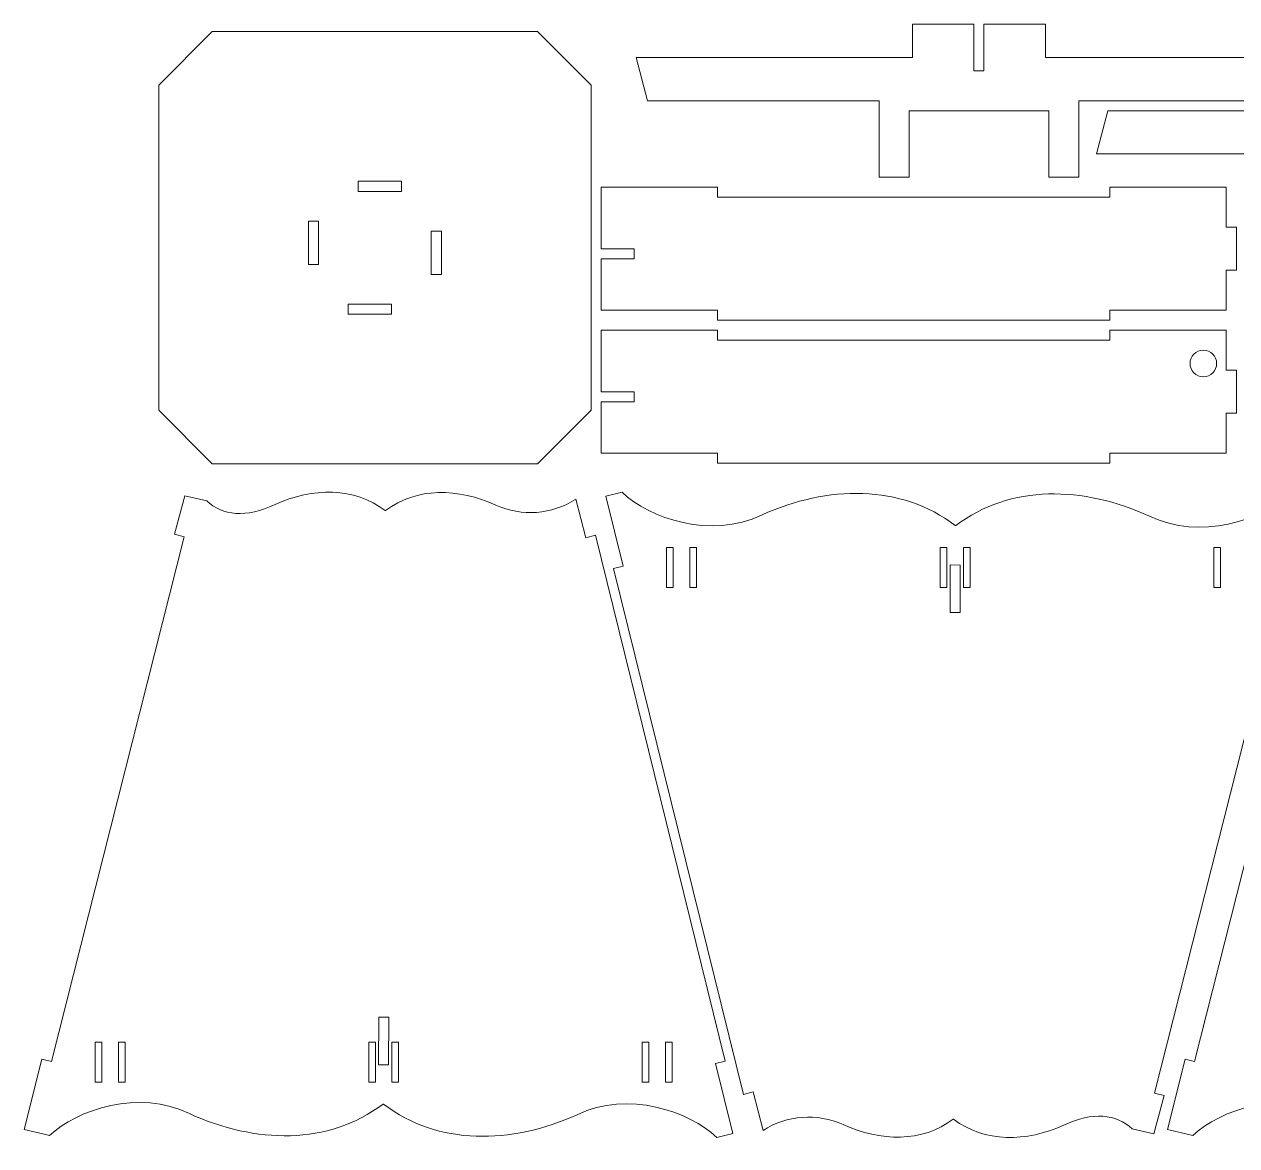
# Model space of a CAD drawing. Header units: millimetres. Extents: x -1461 to 1461, y -779 to 779.
# Drawn here: x -1460.9 to -1096.3, y 65.5 to 402.8 of the extents above; entities that cross this region are included whole.
import ezdxf

# ---------------------------------------------------------------- set-up
doc = ezdxf.new("R2010")
doc.units = ezdxf.units.MM
doc.header["$MEASUREMENT"] = 0
doc.layers.add('Camada 1', color=7, linetype='Continuous')

msp = doc.modelspace()

# ---------------------------------------------------------------- linework, layer by layer
at = {"layer": 'Camada 1', "color": 250, "lineweight": 20}
for points, knots in [([(-1153.7978, 392.7788), (-1153.7978, 392.7788), (-1153.7978, 402.7788), (-1153.7978, 402.7788), (-1153.7978, 402.7788), (-1153.7978, 402.7788), (-1172.2978, 402.7788), (-1172.2978, 402.7788), (-1172.2978, 402.7788), (-1172.2978, 402.7788), (-1172.2978, 388.7788), (-1172.2978, 388.7788), (-1172.2978, 388.7788), (-1172.2978, 388.7788), (-1175.2978, 388.7788), (-1175.2978, 388.7788), (-1175.2978, 388.7788), (-1175.2978, 388.7788), (-1175.2978, 402.7788), (-1175.2978, 402.7788), (-1175.2978, 402.7788), (-1175.2978, 402.7788), (-1193.7978, 402.7788), (-1193.7978, 402.7788), (-1193.7978, 402.7788), (-1193.7978, 402.7788), (-1193.7978, 392.7788), (-1193.7978, 392.7788), (-1193.7978, 392.7788), (-1193.7978, 392.7788), (-1276.8488, 392.7788), (-1276.8488, 392.7788), (-1276.8488, 392.7788), (-1276.8488, 392.7788), (-1273.4941, 379.7788), (-1273.4941, 379.7788), (-1273.4941, 379.7788), (-1273.4941, 379.7788), (-1203.7978, 379.7788), (-1203.7978, 379.7788), (-1203.7978, 379.7788), (-1203.7978, 379.7788), (-1203.7978, 356.7788), (-1203.7978, 356.7788), (-1203.7978, 356.7788), (-1203.7978, 356.7788), (-1194.7978, 356.7788), (-1194.7978, 356.7788), (-1194.7978, 356.7788), (-1194.7978, 356.7788), (-1194.7978, 376.7788), (-1194.7978, 376.7788), (-1194.7978, 376.7788), (-1163.3899, 376.7788), (-1184.2057, 376.7788), (-1152.7978, 376.7788), (-1152.7978, 376.7788), (-1152.7978, 376.7788), (-1152.7978, 356.7788), (-1152.7978, 356.7788), (-1152.7978, 356.7788), (-1152.7978, 356.7788), (-1143.7978, 356.7788), (-1143.7978, 356.7788), (-1143.7978, 356.7788), (-1143.7978, 356.7788), (-1143.7978, 379.7788), (-1143.7978, 379.7788), (-1143.7978, 379.7788), (-1143.7978, 379.7788), (-1074.1015, 379.7788), (-1074.1015, 379.7788), (-1074.1015, 379.7788), (-1074.1015, 379.7788), (-1070.7468, 392.7788), (-1070.7468, 392.7788), (-1070.7468, 392.7788), (-1070.7468, 392.7788), (-1153.7978, 392.7788), (-1153.7978, 392.7788)], [0, 0, 0, 0, 0.04761905, 0.04761905, 0.04761905, 0.04761905, 0.0952381, 0.0952381, 0.0952381, 0.0952381, 0.14285714, 0.14285714, 0.14285714, 0.14285714, 0.19047619, 0.19047619, 0.19047619, 0.19047619, 0.23809524, 0.23809524, 0.23809524, 0.23809524, 0.28571429, 0.28571429, 0.28571429, 0.28571429, 0.33333333, 0.33333333, 0.33333333, 0.33333333, 0.38095238, 0.38095238, 0.38095238, 0.38095238, 0.42857143, 0.42857143, 0.42857143, 0.42857143, 0.47619048, 0.47619048, 0.47619048, 0.47619048, 0.52380952, 0.52380952, 0.52380952, 0.52380952, 0.57142857, 0.57142857, 0.57142857, 0.57142857, 0.61904762, 0.61904762, 0.61904762, 0.61904762, 0.66666667, 0.66666667, 0.66666667, 0.66666667, 0.71428571, 0.71428571, 0.71428571, 0.71428571, 0.76190476, 0.76190476, 0.76190476, 0.76190476, 0.80952381, 0.80952381, 0.80952381, 0.80952381, 0.85714286, 0.85714286, 0.85714286, 0.85714286, 0.9047619, 0.9047619, 0.9047619, 0.9047619, 1, 1, 1, 1]), ([(-1404.3247, 400.565), (-1404.3247, 400.565), (-1355.0106, 400.565), (-1355.0106, 400.565), (-1355.0106, 400.565), (-1355.0106, 400.565), (-1306.5429, 400.565), (-1306.5429, 400.565), (-1306.5429, 400.565), (-1306.5429, 400.565), (-1306.5429, 400.565), (-1306.5429, 400.565), (-1306.5429, 400.565), (-1306.5429, 400.565), (-1290.4338, 384.4559), (-1290.4338, 384.4559), (-1290.4338, 384.4559), (-1290.4338, 384.4559), (-1290.4338, 286.6742), (-1290.4338, 286.6742), (-1290.4338, 286.6742), (-1290.4338, 286.6742), (-1306.5429, 270.5651), (-1306.5429, 270.5651), (-1306.5429, 270.5651), (-1306.5429, 270.5651), (-1306.5429, 270.5651), (-1306.5429, 270.5651), (-1306.5429, 270.5651), (-1306.5429, 270.5651), (-1358.8206, 270.5651), (-1358.8206, 270.5651), (-1358.8206, 270.5651), (-1358.8206, 270.5651), (-1404.3247, 270.5651), (-1404.3247, 270.5651), (-1404.3247, 270.5651), (-1404.3247, 270.5651), (-1404.3247, 270.5651), (-1404.3247, 270.5651), (-1404.3247, 270.5651), (-1404.3247, 270.5651), (-1420.4338, 286.6742), (-1420.4338, 286.6742), (-1420.4338, 286.6742), (-1420.4338, 286.6742), (-1420.4338, 384.4559), (-1420.4338, 384.4559), (-1420.4338, 384.4559), (-1420.4338, 384.4559), (-1404.3247, 400.565), (-1404.3247, 400.565), (-1404.3247, 400.565), (-1404.3247, 400.565), (-1404.3247, 400.565), (-1404.3247, 400.565)], [0, 0, 0, 0, 0.06666667, 0.06666667, 0.06666667, 0.06666667, 0.13333333, 0.13333333, 0.13333333, 0.13333333, 0.2, 0.2, 0.2, 0.2, 0.26666667, 0.26666667, 0.26666667, 0.26666667, 0.33333333, 0.33333333, 0.33333333, 0.33333333, 0.4, 0.4, 0.4, 0.4, 0.46666667, 0.46666667, 0.46666667, 0.46666667, 0.53333333, 0.53333333, 0.53333333, 0.53333333, 0.6, 0.6, 0.6, 0.6, 0.66666667, 0.66666667, 0.66666667, 0.66666667, 0.73333333, 0.73333333, 0.73333333, 0.73333333, 0.8, 0.8, 0.8, 0.8, 0.86666667, 0.86666667, 0.86666667, 0.86666667, 1, 1, 1, 1]), ([(-1055.3664, 363.7788), (-1055.3664, 363.7788), (-1055.3664, 353.7788), (-1055.3664, 353.7788), (-1055.3664, 353.7788), (-1055.3664, 353.7788), (-1015.3664, 353.7788), (-1015.3664, 353.7788), (-1015.3664, 353.7788), (-1015.3664, 353.7788), (-1015.3664, 363.7788), (-1015.3664, 363.7788), (-1015.3664, 363.7788), (-1015.3664, 363.7788), (-932.3154, 363.7788), (-932.3154, 363.7788), (-932.3154, 363.7788), (-932.3154, 363.7788), (-935.6701, 376.7788), (-935.6701, 376.7788), (-935.6701, 376.7788), (-935.6701, 376.7788), (-1005.3664, 376.7788), (-1005.3664, 376.7788), (-1005.3664, 376.7788), (-1005.3664, 376.7788), (-1005.3664, 399.7788), (-1005.3664, 399.7788), (-1005.3664, 399.7788), (-1005.3664, 399.7788), (-1014.3664, 399.7788), (-1014.3664, 399.7788), (-1014.3664, 399.7788), (-1014.3664, 399.7788), (-1014.3664, 379.7788), (-1014.3664, 379.7788), (-1014.3664, 379.7788), (-1014.3664, 379.7788), (-1033.8664, 379.7788), (-1033.8664, 379.7788), (-1033.8664, 379.7788), (-1033.8664, 379.7788), (-1033.8664, 367.7788), (-1033.8664, 367.7788), (-1033.8664, 367.7788), (-1033.8664, 367.7788), (-1036.8664, 367.7788), (-1036.8664, 367.7788), (-1036.8664, 367.7788), (-1036.8664, 367.7788), (-1036.8664, 379.7788), (-1036.8664, 379.7788), (-1036.8664, 379.7788), (-1036.8664, 379.7788), (-1056.3664, 379.7788), (-1056.3664, 379.7788), (-1056.3664, 379.7788), (-1056.3664, 379.7788), (-1056.3664, 399.7788), (-1056.3664, 399.7788), (-1056.3664, 399.7788), (-1056.3664, 399.7788), (-1065.3664, 399.7788), (-1065.3664, 399.7788), (-1065.3664, 399.7788), (-1065.3664, 399.7788), (-1065.3664, 376.7788), (-1065.3664, 376.7788), (-1065.3664, 376.7788), (-1065.3664, 376.7788), (-1135.0627, 376.7788), (-1135.0627, 376.7788), (-1135.0627, 376.7788), (-1135.0627, 376.7788), (-1138.4174, 363.7788), (-1138.4174, 363.7788), (-1138.4174, 363.7788), (-1138.4174, 363.7788), (-1055.3664, 363.7788), (-1055.3664, 363.7788)], [0, 0, 0, 0, 0.04761905, 0.04761905, 0.04761905, 0.04761905, 0.0952381, 0.0952381, 0.0952381, 0.0952381, 0.14285714, 0.14285714, 0.14285714, 0.14285714, 0.19047619, 0.19047619, 0.19047619, 0.19047619, 0.23809524, 0.23809524, 0.23809524, 0.23809524, 0.28571429, 0.28571429, 0.28571429, 0.28571429, 0.33333333, 0.33333333, 0.33333333, 0.33333333, 0.38095238, 0.38095238, 0.38095238, 0.38095238, 0.42857143, 0.42857143, 0.42857143, 0.42857143, 0.47619048, 0.47619048, 0.47619048, 0.47619048, 0.52380952, 0.52380952, 0.52380952, 0.52380952, 0.57142857, 0.57142857, 0.57142857, 0.57142857, 0.61904762, 0.61904762, 0.61904762, 0.61904762, 0.66666667, 0.66666667, 0.66666667, 0.66666667, 0.71428571, 0.71428571, 0.71428571, 0.71428571, 0.76190476, 0.76190476, 0.76190476, 0.76190476, 0.80952381, 0.80952381, 0.80952381, 0.80952381, 0.85714286, 0.85714286, 0.85714286, 0.85714286, 0.9047619, 0.9047619, 0.9047619, 0.9047619, 1, 1, 1, 1]), ([(-1347.4338, 355.5651), (-1347.4338, 355.5651), (-1360.4338, 355.5651), (-1360.4338, 355.5651), (-1360.4338, 355.5651), (-1360.4338, 355.5651), (-1360.4338, 352.4976), (-1360.4338, 352.4976), (-1360.4338, 352.4976), (-1360.4338, 352.4976), (-1347.4338, 352.4976), (-1347.4338, 352.4976), (-1347.4338, 352.4976), (-1347.4338, 352.4976), (-1347.4338, 355.5651), (-1347.4338, 355.5651)], [0, 0, 0, 0, 0.2, 0.2, 0.2, 0.2, 0.4, 0.4, 0.4, 0.4, 0.6, 0.6, 0.6, 0.6, 1, 1, 1, 1]), ([(-1287.4338, 316.7788), (-1287.4338, 316.7788), (-1252.4338, 316.7788), (-1252.4338, 316.7788), (-1252.4338, 316.7788), (-1252.4338, 316.7788), (-1252.4338, 313.7788), (-1252.4338, 313.7788), (-1252.4338, 313.7788), (-1252.4338, 313.7788), (-1134.434, 313.7788), (-1134.434, 313.7788), (-1134.434, 313.7788), (-1134.434, 313.7788), (-1134.434, 316.7788), (-1134.434, 316.7788), (-1134.434, 316.7788), (-1134.434, 316.7788), (-1099.434, 316.7788), (-1099.434, 316.7788), (-1099.434, 316.7788), (-1099.434, 316.7788), (-1099.434, 328.7788), (-1099.434, 328.7788), (-1099.434, 328.7788), (-1099.434, 328.7788), (-1096.3664, 328.7788), (-1096.3664, 328.7788), (-1096.3664, 328.7788), (-1096.3664, 328.7788), (-1096.3664, 341.7788), (-1096.3664, 341.7788), (-1096.3664, 341.7788), (-1096.3664, 341.7788), (-1099.434, 341.7788), (-1099.434, 341.7788), (-1099.434, 341.7788), (-1099.434, 341.7788), (-1099.434, 353.7788), (-1099.434, 353.7788), (-1099.434, 353.7788), (-1099.434, 353.7788), (-1134.434, 353.7788), (-1134.434, 353.7788), (-1134.434, 353.7788), (-1134.434, 353.7788), (-1134.434, 350.7788), (-1134.434, 350.7788), (-1134.434, 350.7788), (-1134.434, 350.7788), (-1252.4338, 350.7788), (-1252.4338, 350.7788), (-1252.4338, 350.7788), (-1252.4338, 350.7788), (-1252.4338, 353.7788), (-1252.4338, 353.7788), (-1252.4338, 353.7788), (-1252.4338, 353.7788), (-1287.4338, 353.7788), (-1287.4338, 353.7788), (-1287.4338, 353.7788), (-1287.4338, 353.7788), (-1287.4338, 335.2788), (-1287.4338, 335.2788), (-1287.4338, 335.2788), (-1287.4338, 335.2788), (-1277.4338, 335.2788), (-1277.4338, 335.2788), (-1277.4338, 335.2788), (-1277.4338, 335.2788), (-1277.4338, 332.2788), (-1277.4338, 332.2788), (-1277.4338, 332.2788), (-1277.4338, 332.2788), (-1287.4338, 332.2788), (-1287.4338, 332.2788), (-1287.4338, 332.2788), (-1287.4338, 332.2788), (-1287.4338, 316.7788), (-1287.4338, 316.7788)], [0, 0, 0, 0, 0.04761905, 0.04761905, 0.04761905, 0.04761905, 0.0952381, 0.0952381, 0.0952381, 0.0952381, 0.14285714, 0.14285714, 0.14285714, 0.14285714, 0.19047619, 0.19047619, 0.19047619, 0.19047619, 0.23809524, 0.23809524, 0.23809524, 0.23809524, 0.28571429, 0.28571429, 0.28571429, 0.28571429, 0.33333333, 0.33333333, 0.33333333, 0.33333333, 0.38095238, 0.38095238, 0.38095238, 0.38095238, 0.42857143, 0.42857143, 0.42857143, 0.42857143, 0.47619048, 0.47619048, 0.47619048, 0.47619048, 0.52380952, 0.52380952, 0.52380952, 0.52380952, 0.57142857, 0.57142857, 0.57142857, 0.57142857, 0.61904762, 0.61904762, 0.61904762, 0.61904762, 0.66666667, 0.66666667, 0.66666667, 0.66666667, 0.71428571, 0.71428571, 0.71428571, 0.71428571, 0.76190476, 0.76190476, 0.76190476, 0.76190476, 0.80952381, 0.80952381, 0.80952381, 0.80952381, 0.85714286, 0.85714286, 0.85714286, 0.85714286, 0.9047619, 0.9047619, 0.9047619, 0.9047619, 1, 1, 1, 1]), ([(-1375.4338, 343.5651), (-1375.4338, 343.5651), (-1375.4338, 330.5651), (-1375.4338, 330.5651), (-1375.4338, 330.5651), (-1375.4338, 330.5651), (-1372.3663, 330.5651), (-1372.3663, 330.5651), (-1372.3663, 330.5651), (-1372.3663, 330.5651), (-1372.3663, 343.5651), (-1372.3663, 343.5651), (-1372.3663, 343.5651), (-1372.3663, 343.5651), (-1375.4338, 343.5651), (-1375.4338, 343.5651)], [0, 0, 0, 0, 0.2, 0.2, 0.2, 0.2, 0.4, 0.4, 0.4, 0.4, 0.6, 0.6, 0.6, 0.6, 1, 1, 1, 1]), ([(-1335.4338, 327.5651), (-1335.4338, 327.5651), (-1335.4338, 340.5651), (-1335.4338, 340.5651), (-1335.4338, 340.5651), (-1335.4338, 340.5651), (-1338.5013, 340.5651), (-1338.5013, 340.5651), (-1338.5013, 340.5651), (-1338.5013, 340.5651), (-1338.5013, 327.5651), (-1338.5013, 327.5651), (-1338.5013, 327.5651), (-1338.5013, 327.5651), (-1335.4338, 327.5651), (-1335.4338, 327.5651)], [0, 0, 0, 0, 0.2, 0.2, 0.2, 0.2, 0.4, 0.4, 0.4, 0.4, 0.6, 0.6, 0.6, 0.6, 1, 1, 1, 1]), ([(-1363.4338, 315.5651), (-1363.4338, 315.5651), (-1350.4338, 315.5651), (-1350.4338, 315.5651), (-1350.4338, 315.5651), (-1350.4338, 315.5651), (-1350.4338, 318.6326), (-1350.4338, 318.6326), (-1350.4338, 318.6326), (-1350.4338, 318.6326), (-1363.4338, 318.6326), (-1363.4338, 318.6326), (-1363.4338, 318.6326), (-1363.4338, 318.6326), (-1363.4338, 315.5651), (-1363.4338, 315.5651)], [0, 0, 0, 0, 0.2, 0.2, 0.2, 0.2, 0.4, 0.4, 0.4, 0.4, 0.6, 0.6, 0.6, 0.6, 1, 1, 1, 1]), ([(-1287.4338, 273.7788), (-1287.4338, 273.7788), (-1252.4338, 273.7788), (-1252.4338, 273.7788), (-1252.4338, 273.7788), (-1252.4338, 273.7788), (-1252.4338, 270.7788), (-1252.4338, 270.7788), (-1252.4338, 270.7788), (-1252.4338, 270.7788), (-1134.434, 270.7788), (-1134.434, 270.7788), (-1134.434, 270.7788), (-1134.434, 270.7788), (-1134.434, 273.7788), (-1134.434, 273.7788), (-1134.434, 273.7788), (-1134.434, 273.7788), (-1099.434, 273.7788), (-1099.434, 273.7788), (-1099.434, 273.7788), (-1099.434, 273.7788), (-1099.434, 285.7788), (-1099.434, 285.7788), (-1099.434, 285.7788), (-1099.434, 285.7788), (-1096.3664, 285.7788), (-1096.3664, 285.7788), (-1096.3664, 285.7788), (-1096.3664, 285.7788), (-1096.3664, 298.7788), (-1096.3664, 298.7788), (-1096.3664, 298.7788), (-1096.3664, 298.7788), (-1099.434, 298.7788), (-1099.434, 298.7788), (-1099.434, 298.7788), (-1099.434, 298.7788), (-1099.434, 310.7788), (-1099.434, 310.7788), (-1099.434, 310.7788), (-1099.434, 310.7788), (-1134.434, 310.7788), (-1134.434, 310.7788), (-1134.434, 310.7788), (-1134.434, 310.7788), (-1134.434, 307.7788), (-1134.434, 307.7788), (-1134.434, 307.7788), (-1134.434, 307.7788), (-1252.4338, 307.7788), (-1252.4338, 307.7788), (-1252.4338, 307.7788), (-1252.4338, 307.7788), (-1252.4338, 310.7788), (-1252.4338, 310.7788), (-1252.4338, 310.7788), (-1252.4338, 310.7788), (-1287.4338, 310.7788), (-1287.4338, 310.7788), (-1287.4338, 310.7788), (-1287.4338, 310.7788), (-1287.4338, 292.2788), (-1287.4338, 292.2788), (-1287.4338, 292.2788), (-1287.4338, 292.2788), (-1277.4338, 292.2788), (-1277.4338, 292.2788), (-1277.4338, 292.2788), (-1277.4338, 292.2788), (-1277.4338, 289.2788), (-1277.4338, 289.2788), (-1277.4338, 289.2788), (-1277.4338, 289.2788), (-1287.4338, 289.2788), (-1287.4338, 289.2788), (-1287.4338, 289.2788), (-1287.4338, 289.2788), (-1287.4338, 273.7788), (-1287.4338, 273.7788)], [0, 0, 0, 0, 0.04761905, 0.04761905, 0.04761905, 0.04761905, 0.0952381, 0.0952381, 0.0952381, 0.0952381, 0.14285714, 0.14285714, 0.14285714, 0.14285714, 0.19047619, 0.19047619, 0.19047619, 0.19047619, 0.23809524, 0.23809524, 0.23809524, 0.23809524, 0.28571429, 0.28571429, 0.28571429, 0.28571429, 0.33333333, 0.33333333, 0.33333333, 0.33333333, 0.38095238, 0.38095238, 0.38095238, 0.38095238, 0.42857143, 0.42857143, 0.42857143, 0.42857143, 0.47619048, 0.47619048, 0.47619048, 0.47619048, 0.52380952, 0.52380952, 0.52380952, 0.52380952, 0.57142857, 0.57142857, 0.57142857, 0.57142857, 0.61904762, 0.61904762, 0.61904762, 0.61904762, 0.66666667, 0.66666667, 0.66666667, 0.66666667, 0.71428571, 0.71428571, 0.71428571, 0.71428571, 0.76190476, 0.76190476, 0.76190476, 0.76190476, 0.80952381, 0.80952381, 0.80952381, 0.80952381, 0.85714286, 0.85714286, 0.85714286, 0.85714286, 0.9047619, 0.9047619, 0.9047619, 0.9047619, 1, 1, 1, 1]), ([(-1106.3328, 296.7657), (-1108.542, 296.7657), (-1110.3329, 298.5566), (-1110.3329, 300.7657), (-1110.3329, 300.7657), (-1110.3329, 302.9748), (-1108.542, 304.7657), (-1106.3328, 304.7657), (-1106.3328, 304.7657), (-1104.1237, 304.7657), (-1102.3328, 302.9748), (-1102.3329, 300.7657), (-1102.3329, 300.7657), (-1102.3329, 298.5566), (-1104.1237, 296.7657), (-1106.3328, 296.7657)], [0, 0, 0, 0, 0.2, 0.2, 0.2, 0.2, 0.4, 0.4, 0.4, 0.4, 0.6, 0.6, 0.6, 0.6, 1, 1, 1, 1]), ([(-1289.1414, 249.0856), (-1289.1414, 249.0856), (-1292.0512, 248.3653), (-1292.0512, 248.3653), (-1292.0512, 248.3653), (-1292.0512, 248.3653), (-1295.0274, 259.9269), (-1295.0274, 259.9269), (-1295.0274, 259.9269), (-1302.1178, 255.3127), (-1311.3043, 254.6463), (-1319.0645, 258.1833), (-1319.0645, 258.1833), (-1330.3547, 263.3292), (-1342.8696, 263.6018), (-1352.2211, 256.5584), (-1352.2211, 256.5584), (-1352.2211, 256.5584), (-1352.2675, 256.5596), (-1352.2675, 256.5596), (-1352.2675, 256.5596), (-1352.2675, 256.5596), (-1352.3142, 256.5587), (-1352.3142, 256.5587), (-1352.3142, 256.5587), (-1361.623, 263.6517), (-1374.1395, 263.4461), (-1385.4604, 258.3603), (-1385.4604, 258.3603), (-1394.128, 254.2069), (-1401.3028, 254.9843), (-1405.9872, 259.4649), (-1405.9872, 259.4649), (-1405.9872, 259.4649), (-1412.566, 261.0057), (-1412.566, 261.0057), (-1412.566, 261.0057), (-1412.566, 261.0057), (-1415.6353, 249.3947), (-1415.6353, 249.3947), (-1415.6353, 249.3947), (-1415.6353, 249.3947), (-1412.7592, 248.6778), (-1412.7592, 248.6778), (-1412.7592, 248.6778), (-1412.7592, 248.6778), (-1452.7077, 90.8072), (-1452.7077, 90.8072), (-1452.7077, 90.8072), (-1452.7077, 90.8072), (-1455.5561, 91.5172), (-1455.5561, 91.5172), (-1455.5561, 91.5172), (-1455.5561, 91.5172), (-1460.8606, 70.4497), (-1460.8606, 70.4497), (-1460.8606, 70.4497), (-1460.8606, 70.4497), (-1454.8906, 68.9841), (-1454.8906, 68.9841), (-1454.8906, 68.9841), (-1454.8906, 68.9841), (-1453.2791, 68.5508), (-1453.2791, 68.5508), (-1453.2791, 68.5508), (-1445.0057, 76.4214), (-1426.3781, 82.6079), (-1411.1999, 75.1866), (-1411.1999, 75.1866), (-1391.3712, 66.0931), (-1369.3923, 65.609), (-1352.9706, 78.0507), (-1352.9706, 78.0507), (-1352.9706, 78.0507), (-1352.8892, 78.0484), (-1352.8892, 78.0484), (-1352.8892, 78.0484), (-1352.8892, 78.0484), (-1352.8077, 78.0502), (-1352.8077, 78.0502), (-1352.8077, 78.0502), (-1336.4579, 65.5169), (-1314.477, 65.8781), (-1294.5958, 74.8606), (-1294.5958, 74.8606), (-1279.3751, 82.1968), (-1260.8579, 75.9277), (-1252.6302, 68.011), (-1252.6302, 68.011), (-1252.6302, 68.011), (-1247.7584, 69.2347), (-1247.7584, 69.2347), (-1247.7584, 69.2347), (-1247.7584, 69.2347), (-1253.0069, 90.2688), (-1253.0069, 90.2688), (-1253.0069, 90.2688), (-1253.0069, 90.2688), (-1250.0949, 90.9897), (-1250.0949, 90.9897), (-1250.0949, 90.9897), (-1250.0949, 90.9897), (-1289.1414, 249.0856), (-1289.1414, 249.0856)], [0, 0, 0, 0, 0.03703704, 0.03703704, 0.03703704, 0.03703704, 0.07407407, 0.07407407, 0.07407407, 0.07407407, 0.11111111, 0.11111111, 0.11111111, 0.11111111, 0.14814815, 0.14814815, 0.14814815, 0.14814815, 0.18518519, 0.18518519, 0.18518519, 0.18518519, 0.22222222, 0.22222222, 0.22222222, 0.22222222, 0.25925926, 0.25925926, 0.25925926, 0.25925926, 0.2962963, 0.2962963, 0.2962963, 0.2962963, 0.33333333, 0.33333333, 0.33333333, 0.33333333, 0.37037037, 0.37037037, 0.37037037, 0.37037037, 0.40740741, 0.40740741, 0.40740741, 0.40740741, 0.44444444, 0.44444444, 0.44444444, 0.44444444, 0.48148148, 0.48148148, 0.48148148, 0.48148148, 0.51851852, 0.51851852, 0.51851852, 0.51851852, 0.55555556, 0.55555556, 0.55555556, 0.55555556, 0.59259259, 0.59259259, 0.59259259, 0.59259259, 0.62962963, 0.62962963, 0.62962963, 0.62962963, 0.66666667, 0.66666667, 0.66666667, 0.66666667, 0.7037037, 0.7037037, 0.7037037, 0.7037037, 0.74074074, 0.74074074, 0.74074074, 0.74074074, 0.77777778, 0.77777778, 0.77777778, 0.77777778, 0.81481481, 0.81481481, 0.81481481, 0.81481481, 0.85185185, 0.85185185, 0.85185185, 0.85185185, 0.88888889, 0.88888889, 0.88888889, 0.88888889, 0.92592593, 0.92592593, 0.92592593, 0.92592593, 1, 1, 1, 1]), ([(-1244.5971, 80.9716), (-1244.5971, 80.9716), (-1241.6873, 81.6919), (-1241.6873, 81.6919), (-1241.6873, 81.6919), (-1241.6873, 81.6919), (-1238.7111, 70.1303), (-1238.7111, 70.1303), (-1238.7111, 70.1303), (-1231.6207, 74.7445), (-1222.4342, 75.4109), (-1214.674, 71.8739), (-1214.674, 71.8739), (-1203.3838, 66.728), (-1190.8689, 66.4554), (-1181.5174, 73.4988), (-1181.5174, 73.4988), (-1181.5174, 73.4988), (-1181.471, 73.4976), (-1181.471, 73.4976), (-1181.471, 73.4976), (-1181.471, 73.4976), (-1181.4243, 73.4985), (-1181.4243, 73.4985), (-1181.4243, 73.4985), (-1172.1155, 66.4055), (-1159.599, 66.6111), (-1148.2781, 71.6969), (-1148.2781, 71.6969), (-1139.6105, 75.8503), (-1132.4357, 75.0729), (-1127.7513, 70.5923), (-1127.7513, 70.5923), (-1127.7513, 70.5923), (-1121.1725, 69.0515), (-1121.1725, 69.0515), (-1121.1725, 69.0515), (-1121.1725, 69.0515), (-1118.1032, 80.6625), (-1118.1032, 80.6625), (-1118.1032, 80.6625), (-1118.1032, 80.6625), (-1120.9793, 81.3794), (-1120.9793, 81.3794), (-1120.9793, 81.3794), (-1120.9793, 81.3794), (-1081.0308, 239.25), (-1081.0308, 239.25), (-1081.0308, 239.25), (-1081.0308, 239.25), (-1078.1824, 238.54), (-1078.1824, 238.54), (-1078.1824, 238.54), (-1078.1824, 238.54), (-1072.8779, 259.6075), (-1072.8779, 259.6075), (-1072.8779, 259.6075), (-1072.8779, 259.6075), (-1078.8479, 261.0731), (-1078.8479, 261.0731), (-1078.8479, 261.0731), (-1078.8479, 261.0731), (-1080.4594, 261.5064), (-1080.4594, 261.5064), (-1080.4594, 261.5064), (-1088.7328, 253.6358), (-1107.3604, 247.4493), (-1122.5386, 254.8706), (-1122.5386, 254.8706), (-1142.3673, 263.9641), (-1164.3462, 264.4482), (-1180.7679, 252.0065), (-1180.7679, 252.0065), (-1180.7679, 252.0065), (-1180.8493, 252.0088), (-1180.8493, 252.0088), (-1180.8493, 252.0088), (-1180.8493, 252.0088), (-1180.9308, 252.007), (-1180.9308, 252.007), (-1180.9308, 252.007), (-1197.2806, 264.5403), (-1219.2615, 264.1791), (-1239.1427, 255.1966), (-1239.1427, 255.1966), (-1254.3634, 247.8604), (-1272.8806, 254.1295), (-1281.1083, 262.0462), (-1281.1083, 262.0462), (-1281.1083, 262.0462), (-1285.9801, 260.8225), (-1285.9801, 260.8225), (-1285.9801, 260.8225), (-1285.9801, 260.8225), (-1280.7316, 239.7884), (-1280.7316, 239.7884), (-1280.7316, 239.7884), (-1280.7316, 239.7884), (-1283.6436, 239.0675), (-1283.6436, 239.0675), (-1283.6436, 239.0675), (-1283.6436, 239.0675), (-1244.5971, 80.9716), (-1244.5971, 80.9716)], [0, 0, 0, 0, 0.03703704, 0.03703704, 0.03703704, 0.03703704, 0.07407407, 0.07407407, 0.07407407, 0.07407407, 0.11111111, 0.11111111, 0.11111111, 0.11111111, 0.14814815, 0.14814815, 0.14814815, 0.14814815, 0.18518519, 0.18518519, 0.18518519, 0.18518519, 0.22222222, 0.22222222, 0.22222222, 0.22222222, 0.25925926, 0.25925926, 0.25925926, 0.25925926, 0.2962963, 0.2962963, 0.2962963, 0.2962963, 0.33333333, 0.33333333, 0.33333333, 0.33333333, 0.37037037, 0.37037037, 0.37037037, 0.37037037, 0.40740741, 0.40740741, 0.40740741, 0.40740741, 0.44444444, 0.44444444, 0.44444444, 0.44444444, 0.48148148, 0.48148148, 0.48148148, 0.48148148, 0.51851852, 0.51851852, 0.51851852, 0.51851852, 0.55555556, 0.55555556, 0.55555556, 0.55555556, 0.59259259, 0.59259259, 0.59259259, 0.59259259, 0.62962963, 0.62962963, 0.62962963, 0.62962963, 0.66666667, 0.66666667, 0.66666667, 0.66666667, 0.7037037, 0.7037037, 0.7037037, 0.7037037, 0.74074074, 0.74074074, 0.74074074, 0.74074074, 0.77777778, 0.77777778, 0.77777778, 0.77777778, 0.81481481, 0.81481481, 0.81481481, 0.81481481, 0.85185185, 0.85185185, 0.85185185, 0.85185185, 0.88888889, 0.88888889, 0.88888889, 0.88888889, 0.92592593, 0.92592593, 0.92592593, 0.92592593, 1, 1, 1, 1]), ([(-945.3947, 249.0856), (-945.3947, 249.0856), (-948.3045, 248.3653), (-948.3045, 248.3653), (-948.3045, 248.3653), (-948.3045, 248.3653), (-951.2807, 259.9269), (-951.2807, 259.9269), (-951.2807, 259.9269), (-958.3711, 255.3127), (-967.5576, 254.6463), (-975.3178, 258.1833), (-975.3178, 258.1833), (-986.608, 263.3292), (-999.1229, 263.6018), (-1008.4744, 256.5584), (-1008.4744, 256.5584), (-1008.4744, 256.5584), (-1008.5208, 256.5596), (-1008.5208, 256.5596), (-1008.5208, 256.5596), (-1008.5208, 256.5596), (-1008.5675, 256.5587), (-1008.5675, 256.5587), (-1008.5675, 256.5587), (-1017.8763, 263.6517), (-1030.3928, 263.4461), (-1041.7137, 258.3603), (-1041.7137, 258.3603), (-1050.3813, 254.2069), (-1057.5561, 254.9843), (-1062.2405, 259.4649), (-1062.2405, 259.4649), (-1062.2405, 259.4649), (-1068.8193, 261.0057), (-1068.8193, 261.0057), (-1068.8193, 261.0057), (-1068.8193, 261.0057), (-1071.8886, 249.3947), (-1071.8886, 249.3947), (-1071.8886, 249.3947), (-1071.8886, 249.3947), (-1069.0125, 248.6778), (-1069.0125, 248.6778), (-1069.0125, 248.6778), (-1069.0125, 248.6778), (-1108.961, 90.8072), (-1108.961, 90.8072), (-1108.961, 90.8072), (-1108.961, 90.8072), (-1111.8094, 91.5172), (-1111.8094, 91.5172), (-1111.8094, 91.5172), (-1111.8094, 91.5172), (-1117.1139, 70.4497), (-1117.1139, 70.4497), (-1117.1139, 70.4497), (-1117.1139, 70.4497), (-1111.1439, 68.9841), (-1111.1439, 68.9841), (-1111.1439, 68.9841), (-1111.1439, 68.9841), (-1109.5324, 68.5508), (-1109.5324, 68.5508), (-1109.5324, 68.5508), (-1101.259, 76.4214), (-1082.6314, 82.6079), (-1067.4532, 75.1866), (-1067.4532, 75.1866), (-1047.6245, 66.0931), (-1025.6456, 65.609), (-1009.2239, 78.0507), (-1009.2239, 78.0507), (-1009.2239, 78.0507), (-1009.1425, 78.0484), (-1009.1425, 78.0484), (-1009.1425, 78.0484), (-1009.1425, 78.0484), (-1009.061, 78.0502), (-1009.061, 78.0502), (-1009.061, 78.0502), (-992.7112, 65.5169), (-970.7303, 65.8781), (-950.8491, 74.8606), (-950.8491, 74.8606), (-935.6284, 82.1968), (-917.1112, 75.9277), (-908.8835, 68.011), (-908.8835, 68.011), (-908.8835, 68.011), (-904.0117, 69.2347), (-904.0117, 69.2347), (-904.0117, 69.2347), (-904.0117, 69.2347), (-909.2602, 90.2688), (-909.2602, 90.2688), (-909.2602, 90.2688), (-909.2602, 90.2688), (-906.3482, 90.9897), (-906.3482, 90.9897), (-906.3482, 90.9897), (-906.3482, 90.9897), (-945.3947, 249.0856), (-945.3947, 249.0856)], [0, 0, 0, 0, 0.03703704, 0.03703704, 0.03703704, 0.03703704, 0.07407407, 0.07407407, 0.07407407, 0.07407407, 0.11111111, 0.11111111, 0.11111111, 0.11111111, 0.14814815, 0.14814815, 0.14814815, 0.14814815, 0.18518519, 0.18518519, 0.18518519, 0.18518519, 0.22222222, 0.22222222, 0.22222222, 0.22222222, 0.25925926, 0.25925926, 0.25925926, 0.25925926, 0.2962963, 0.2962963, 0.2962963, 0.2962963, 0.33333333, 0.33333333, 0.33333333, 0.33333333, 0.37037037, 0.37037037, 0.37037037, 0.37037037, 0.40740741, 0.40740741, 0.40740741, 0.40740741, 0.44444444, 0.44444444, 0.44444444, 0.44444444, 0.48148148, 0.48148148, 0.48148148, 0.48148148, 0.51851852, 0.51851852, 0.51851852, 0.51851852, 0.55555556, 0.55555556, 0.55555556, 0.55555556, 0.59259259, 0.59259259, 0.59259259, 0.59259259, 0.62962963, 0.62962963, 0.62962963, 0.62962963, 0.66666667, 0.66666667, 0.66666667, 0.66666667, 0.7037037, 0.7037037, 0.7037037, 0.7037037, 0.74074074, 0.74074074, 0.74074074, 0.74074074, 0.77777778, 0.77777778, 0.77777778, 0.77777778, 0.81481481, 0.81481481, 0.81481481, 0.81481481, 0.85185185, 0.85185185, 0.85185185, 0.85185185, 0.88888889, 0.88888889, 0.88888889, 0.88888889, 0.92592593, 0.92592593, 0.92592593, 0.92592593, 1, 1, 1, 1]), ([(-1265.7218, 233.3804), (-1265.7218, 233.3804), (-1267.7218, 233.3804), (-1267.7218, 233.3804), (-1267.7218, 233.3804), (-1267.7218, 233.3804), (-1267.7218, 245.3804), (-1267.7218, 245.3804), (-1267.7218, 245.3804), (-1267.7218, 245.3804), (-1265.7218, 245.3804), (-1265.7218, 245.3804), (-1265.7218, 245.3804), (-1265.7218, 245.3804), (-1265.7218, 233.3804), (-1265.7218, 233.3804)], [0, 0, 0, 0, 0.2, 0.2, 0.2, 0.2, 0.4, 0.4, 0.4, 0.4, 0.6, 0.6, 0.6, 0.6, 1, 1, 1, 1]), ([(-1258.7218, 233.3804), (-1258.7218, 233.3804), (-1260.7218, 233.3804), (-1260.7218, 233.3804), (-1260.7218, 233.3804), (-1260.7218, 233.3804), (-1260.7218, 245.3804), (-1260.7218, 245.3804), (-1260.7218, 245.3804), (-1260.7218, 245.3804), (-1258.7218, 245.3804), (-1258.7218, 245.3804), (-1258.7218, 245.3804), (-1258.7218, 245.3804), (-1258.7218, 233.3804), (-1258.7218, 233.3804)], [0, 0, 0, 0, 0.2, 0.2, 0.2, 0.2, 0.4, 0.4, 0.4, 0.4, 0.6, 0.6, 0.6, 0.6, 1, 1, 1, 1]), ([(-1183.4502, 233.3804), (-1183.4502, 233.3804), (-1185.4502, 233.3804), (-1185.4502, 233.3804), (-1185.4502, 233.3804), (-1185.4502, 233.3804), (-1185.4502, 245.3804), (-1185.4502, 245.3804), (-1185.4502, 245.3804), (-1185.4502, 245.3804), (-1183.4502, 245.3804), (-1183.4502, 245.3804), (-1183.4502, 245.3804), (-1183.4502, 245.3804), (-1183.4502, 233.3804), (-1183.4502, 233.3804)], [0, 0, 0, 0, 0.2, 0.2, 0.2, 0.2, 0.4, 0.4, 0.4, 0.4, 0.6, 0.6, 0.6, 0.6, 1, 1, 1, 1]), ([(-1176.4502, 233.3804), (-1176.4502, 233.3804), (-1178.4502, 233.3804), (-1178.4502, 233.3804), (-1178.4502, 233.3804), (-1178.4502, 233.3804), (-1178.4502, 245.3804), (-1178.4502, 245.3804), (-1178.4502, 245.3804), (-1178.4502, 245.3804), (-1176.4502, 245.3804), (-1176.4502, 245.3804), (-1176.4502, 245.3804), (-1176.4502, 245.3804), (-1176.4502, 233.3804), (-1176.4502, 233.3804)], [0, 0, 0, 0, 0.2, 0.2, 0.2, 0.2, 0.4, 0.4, 0.4, 0.4, 0.6, 0.6, 0.6, 0.6, 1, 1, 1, 1]), ([(-1101.197, 233.3804), (-1101.197, 233.3804), (-1103.197, 233.3804), (-1103.197, 233.3804), (-1103.197, 233.3804), (-1103.197, 233.3804), (-1103.197, 245.3804), (-1103.197, 245.3804), (-1103.197, 245.3804), (-1103.197, 245.3804), (-1101.197, 245.3804), (-1101.197, 245.3804), (-1101.197, 245.3804), (-1101.197, 245.3804), (-1101.197, 233.3804), (-1101.197, 233.3804)], [0, 0, 0, 0, 0.2, 0.2, 0.2, 0.2, 0.4, 0.4, 0.4, 0.4, 0.6, 0.6, 0.6, 0.6, 1, 1, 1, 1]), ([(-1182.4594, 225.8421), (-1182.4594, 225.8421), (-1182.4171, 240.1678), (-1182.4171, 240.1678), (-1182.4171, 240.1678), (-1182.4171, 240.1678), (-1179.4171, 240.159), (-1179.4171, 240.159), (-1179.4171, 240.159), (-1179.4171, 240.159), (-1179.4593, 225.8332), (-1179.4593, 225.8332), (-1179.4593, 225.8332), (-1179.4593, 225.8332), (-1182.4594, 225.8421), (-1182.4594, 225.8421)], [0, 0, 0, 0, 0.2, 0.2, 0.2, 0.2, 0.4, 0.4, 0.4, 0.4, 0.6, 0.6, 0.6, 0.6, 1, 1, 1, 1]), ([(-1351.2791, 104.2151), (-1351.2791, 104.2151), (-1351.3214, 89.8894), (-1351.3214, 89.8894), (-1351.3214, 89.8894), (-1351.3214, 89.8894), (-1354.3214, 89.8982), (-1354.3214, 89.8982), (-1354.3214, 89.8982), (-1354.3214, 89.8982), (-1354.2792, 104.224), (-1354.2792, 104.224), (-1354.2792, 104.224), (-1354.2792, 104.224), (-1351.2791, 104.2151), (-1351.2791, 104.2151)], [0, 0, 0, 0, 0.2, 0.2, 0.2, 0.2, 0.4, 0.4, 0.4, 0.4, 0.6, 0.6, 0.6, 0.6, 1, 1, 1, 1]), ([(-1439.5415, 96.6768), (-1439.5415, 96.6768), (-1437.5415, 96.6768), (-1437.5415, 96.6768), (-1437.5415, 96.6768), (-1437.5415, 96.6768), (-1437.5415, 84.6768), (-1437.5415, 84.6768), (-1437.5415, 84.6768), (-1437.5415, 84.6768), (-1439.5415, 84.6768), (-1439.5415, 84.6768), (-1439.5415, 84.6768), (-1439.5415, 84.6768), (-1439.5415, 96.6768), (-1439.5415, 96.6768)], [0, 0, 0, 0, 0.2, 0.2, 0.2, 0.2, 0.4, 0.4, 0.4, 0.4, 0.6, 0.6, 0.6, 0.6, 1, 1, 1, 1]), ([(-1432.5415, 96.6768), (-1432.5415, 96.6768), (-1430.5415, 96.6768), (-1430.5415, 96.6768), (-1430.5415, 96.6768), (-1430.5415, 96.6768), (-1430.5415, 84.6768), (-1430.5415, 84.6768), (-1430.5415, 84.6768), (-1430.5415, 84.6768), (-1432.5415, 84.6768), (-1432.5415, 84.6768), (-1432.5415, 84.6768), (-1432.5415, 84.6768), (-1432.5415, 96.6768), (-1432.5415, 96.6768)], [0, 0, 0, 0, 0.2, 0.2, 0.2, 0.2, 0.4, 0.4, 0.4, 0.4, 0.6, 0.6, 0.6, 0.6, 1, 1, 1, 1]), ([(-1357.2883, 96.6768), (-1357.2883, 96.6768), (-1355.2883, 96.6768), (-1355.2883, 96.6768), (-1355.2883, 96.6768), (-1355.2883, 96.6768), (-1355.2883, 84.6768), (-1355.2883, 84.6768), (-1355.2883, 84.6768), (-1355.2883, 84.6768), (-1357.2883, 84.6768), (-1357.2883, 84.6768), (-1357.2883, 84.6768), (-1357.2883, 84.6768), (-1357.2883, 96.6768), (-1357.2883, 96.6768)], [0, 0, 0, 0, 0.2, 0.2, 0.2, 0.2, 0.4, 0.4, 0.4, 0.4, 0.6, 0.6, 0.6, 0.6, 1, 1, 1, 1]), ([(-1350.2883, 96.6768), (-1350.2883, 96.6768), (-1348.2883, 96.6768), (-1348.2883, 96.6768), (-1348.2883, 96.6768), (-1348.2883, 96.6768), (-1348.2883, 84.6768), (-1348.2883, 84.6768), (-1348.2883, 84.6768), (-1348.2883, 84.6768), (-1350.2883, 84.6768), (-1350.2883, 84.6768), (-1350.2883, 84.6768), (-1350.2883, 84.6768), (-1350.2883, 96.6768), (-1350.2883, 96.6768)], [0, 0, 0, 0, 0.2, 0.2, 0.2, 0.2, 0.4, 0.4, 0.4, 0.4, 0.6, 0.6, 0.6, 0.6, 1, 1, 1, 1]), ([(-1275.0167, 96.6768), (-1275.0167, 96.6768), (-1273.0167, 96.6768), (-1273.0167, 96.6768), (-1273.0167, 96.6768), (-1273.0167, 96.6768), (-1273.0167, 84.6768), (-1273.0167, 84.6768), (-1273.0167, 84.6768), (-1273.0167, 84.6768), (-1275.0167, 84.6768), (-1275.0167, 84.6768), (-1275.0167, 84.6768), (-1275.0167, 84.6768), (-1275.0167, 96.6768), (-1275.0167, 96.6768)], [0, 0, 0, 0, 0.2, 0.2, 0.2, 0.2, 0.4, 0.4, 0.4, 0.4, 0.6, 0.6, 0.6, 0.6, 1, 1, 1, 1]), ([(-1268.0167, 96.6768), (-1268.0167, 96.6768), (-1266.0167, 96.6768), (-1266.0167, 96.6768), (-1266.0167, 96.6768), (-1266.0167, 96.6768), (-1266.0167, 84.6768), (-1266.0167, 84.6768), (-1266.0167, 84.6768), (-1266.0167, 84.6768), (-1268.0167, 84.6768), (-1268.0167, 84.6768), (-1268.0167, 84.6768), (-1268.0167, 84.6768), (-1268.0167, 96.6768), (-1268.0167, 96.6768)], [0, 0, 0, 0, 0.2, 0.2, 0.2, 0.2, 0.4, 0.4, 0.4, 0.4, 0.6, 0.6, 0.6, 0.6, 1, 1, 1, 1])]:
    msp.add_open_spline(points, degree=3, knots=knots, dxfattribs=at)

doc.saveas('drawing.dxf')
